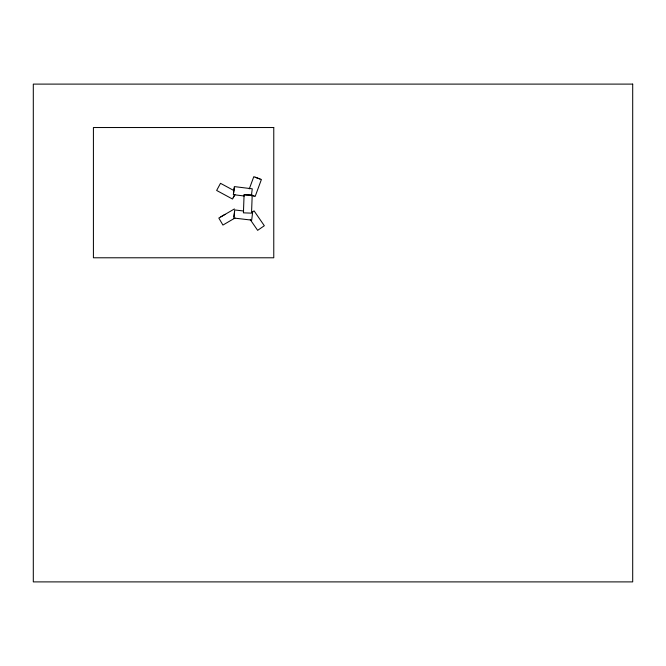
<?xml version="1.0" encoding="UTF-8"?>
<svg xmlns="http://www.w3.org/2000/svg" width="666" height="666" viewBox="0 0 666 666"><rect width="100%" height="100%" fill="white"/><g stroke="black" fill="none" stroke-linecap="round" stroke-linejoin="round"><path stroke-width="1" d="M234.007 216.525L234.607 211.488M252.647 212.079L251.69 220.146L233.766 218.023L234.723 209.957L243.681 211.014M233.6 193.165L234.216 188.128M251.382 195.862L252.256 188.811L234.34 186.597L233.341 194.655L244.289 196.012M249.284 188.911L253.788 176.681L261.405 179.487L255.17 196.42L251.357 195.021M233.183 197.669L234.632 194.988M234.931 194.58L232.517 199.042L216.641 190.459L220.504 183.316L233.733 190.468M252.414 212.021L254.087 210.872L264.327 225.732L257.642 230.344L250.241 219.605M220.737 216.891L225.116 214.327M234.399 208.941L218.823 218.057L222.927 225.066L235.04 217.982M245.596 194.93L250.666 195.113M255.186 177.264L259.948 179.021M252.148 195.363L254.054 196.062M244.081 194.805L243.423 212.845L251.54 213.145L252.198 195.105L244.081 194.805M632.7 84.107L33.3 84.107L33.3 581.893L632.7 581.893L632.7 84.107M273.768 127.531L93.415 127.531L93.415 257.784L273.768 257.784L273.768 127.531"/></g></svg>
